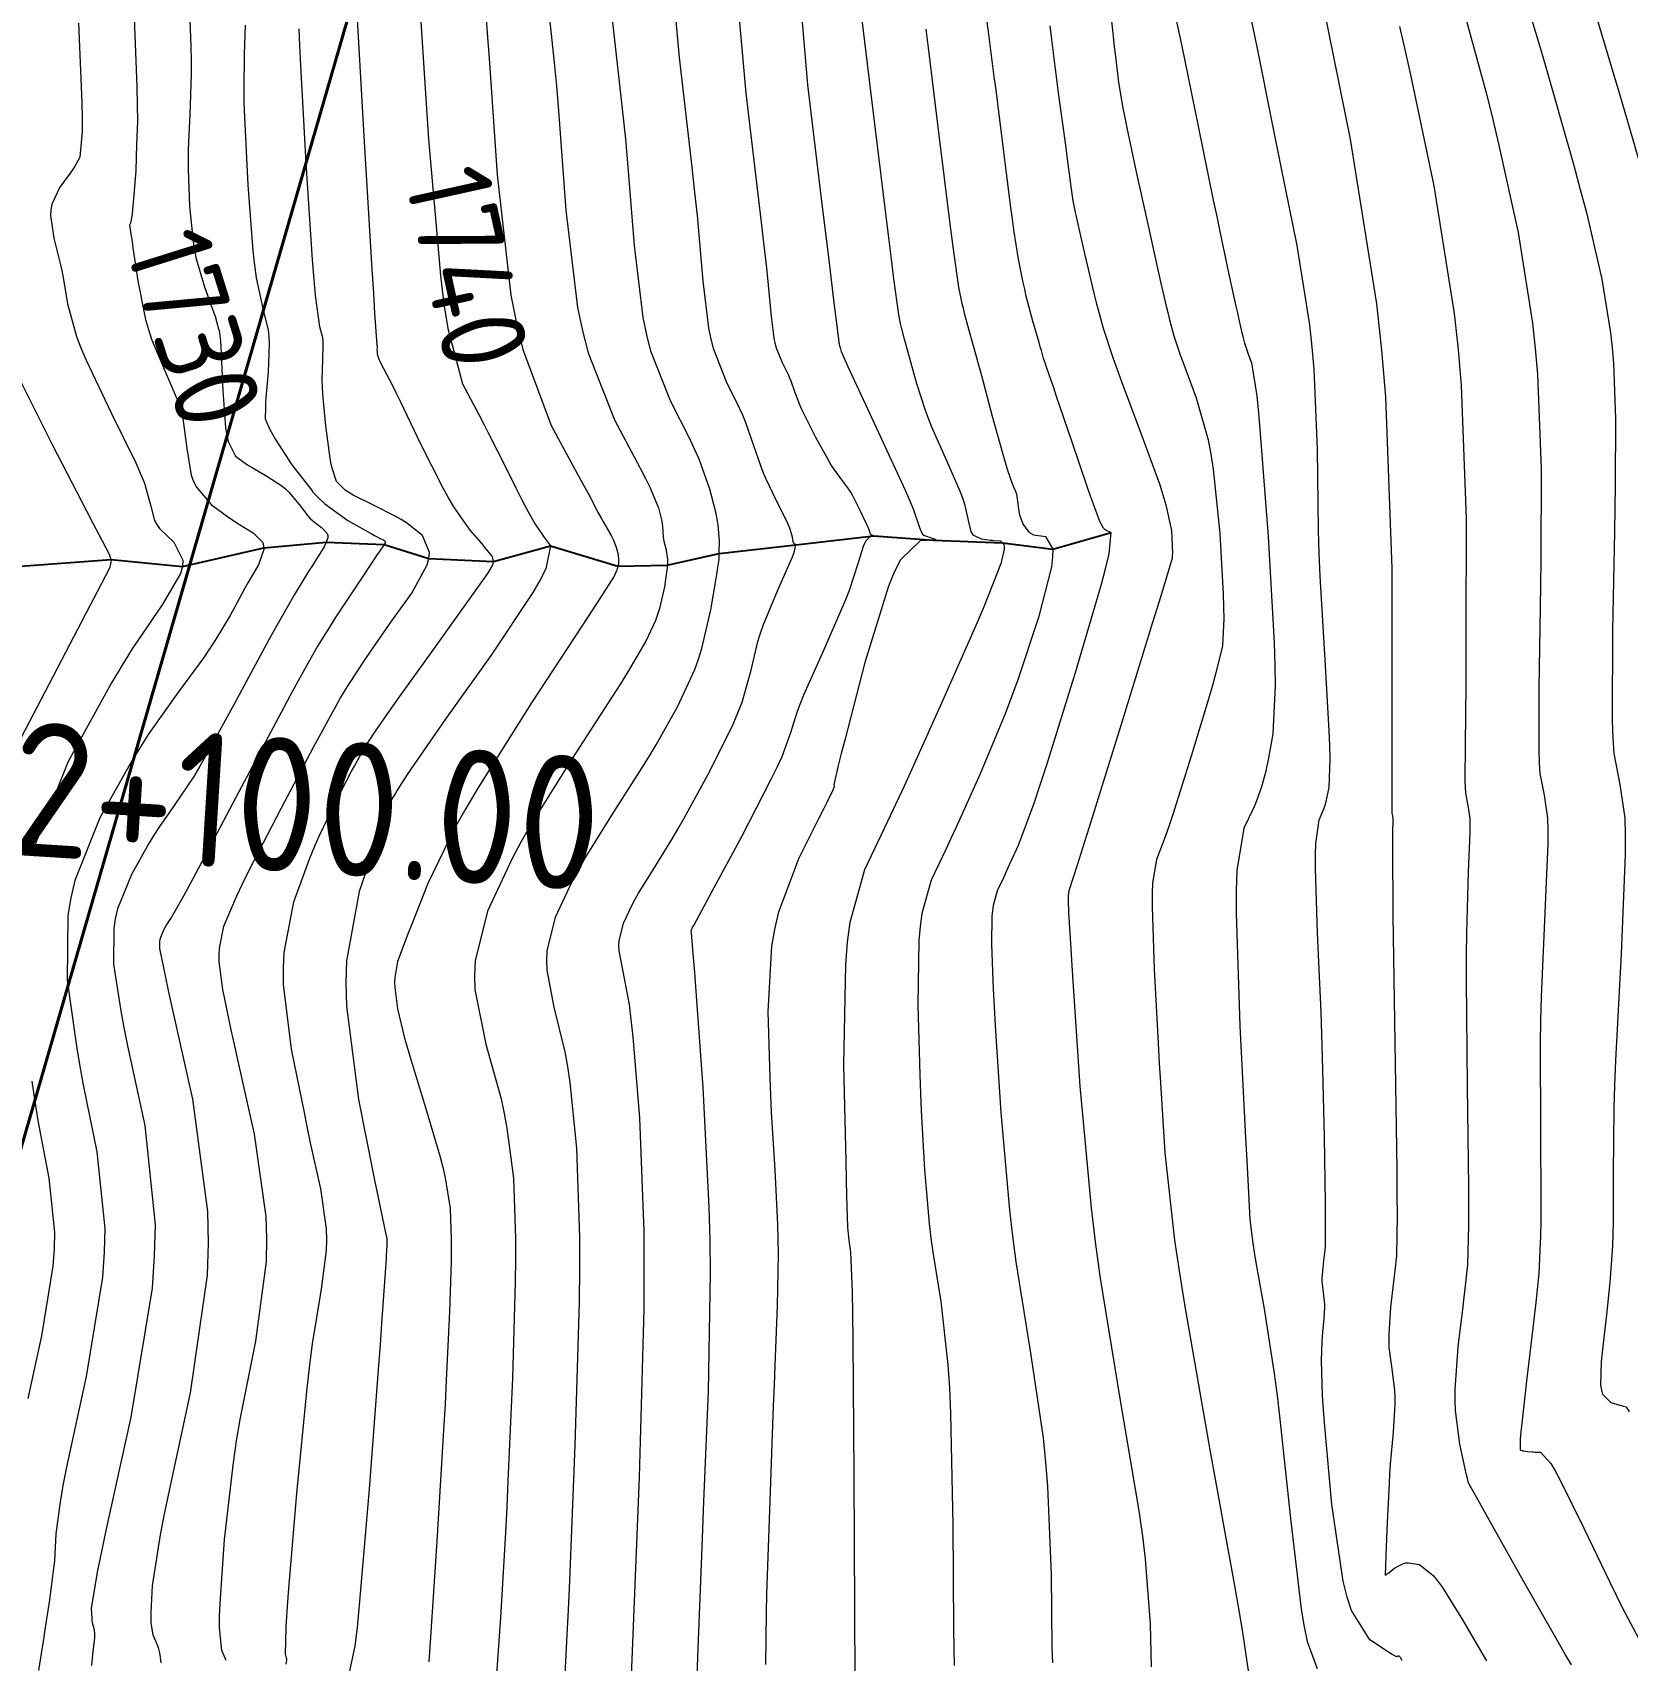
# Model space of a CAD drawing. Header units: millimetres. Extents: x 837475 to 838477, y 1189012 to 1191015.
# Drawn here: x 837784.3 to 837855.7, y 1189321.2 to 1189394.1 of the extents above; entities that cross this region are included whole.
import ezdxf

# ---------------------------------------------------------------- set-up
doc = ezdxf.new("R2010")
doc.units = ezdxf.units.MM
doc.header["$LTSCALE"] = 0.3
doc.layers.add('Abscisado 100m', color=250, linetype='Continuous', lineweight=50)
doc.layers.add('CORREDORVIA', color=94, linetype='Continuous', lineweight=40)
for name, color, linetype, lineweight, true_color in [('COTAS 10', 7, 'Continuous', 9, 0x6e3e2d), ('COTAS INT', 7, 'Continuous', 5, 0x9fa19f), ('Escorrentias', 7, 'Continuous', 25, 0x00a8ad)]:
    doc.layers.add(name, color=color, linetype=linetype, lineweight=lineweight, true_color=true_color)
doc.styles.get("Standard").update_dxf_attribs({"font": 'isocp2.shx', "bigfont": '@extfont2.shx'})

msp = doc.modelspace()

# ---------------------------------------------------------------- linework, layer by layer
at = {"layer": 'CORREDORVIA'}
msp.add_lwpolyline([(838157.033, 1190996.193), (838237.174, 1190821.339), (838237.001, 1190602.875), (838240.031, 1190437.198), (838223.537, 1190366.272), (838184.199, 1189898.277), (837734.304, 1190149.151), (837849.078, 1189569.699), (837751.159, 1189231.384), (837593.191, 1189234.399), (837695.481, 1189679.225), (837660.573, 1189835.358), (837597.737, 1190012.464), (837490.666, 1190492.599), (837964.301, 1190234.408), (838010.155, 1190346.41), (837974.613, 1190516.877), (837969.419, 1190653.334), (837963.574, 1190795.982), (837910.676, 1191000.965)], close=True, dxfattribs=at)
at = {"layer": 'COTAS 10'}
for points in [[(837814.021, 1189319.356), (837814.123, 1189322.123), (837814.269, 1189325.904), (837814.315, 1189327.081), (837814.364, 1189328.315), (837814.559, 1189333.241), (837814.652, 1189338.547), (837814.636, 1189340.021), (837814.602, 1189341.496), (837814.33, 1189346.842), (837814.012, 1189351.164), (837813.949, 1189351.994), (837813.898, 1189352.665), (837813.804, 1189353.767), (837813.792, 1189353.831), (837813.791, 1189353.848), (837813.792, 1189353.864), (837813.806, 1189353.922), (837813.835, 1189353.983), (837813.845, 1189354.002), (837813.856, 1189354.022), (837813.905, 1189354.099), (837814.267, 1189354.761), (837814.476, 1189355.149), (837814.732, 1189355.626), (837816.051, 1189358.086), (837817.378, 1189360.648), (837817.64, 1189361.188), (837817.856, 1189361.655), (837818.254, 1189362.731), (837818.531, 1189363.641), (837818.67, 1189364.002), (837818.837, 1189364.412), (837819.665, 1189366.287), (837820.522, 1189368.232), (837820.707, 1189368.686), (837820.87, 1189369.102), (837821.267, 1189370.298), (837821.503, 1189371.066), (837821.563, 1189371.213), (837821.621, 1189371.332), (837821.813, 1189371.523), (837821.938, 1189371.53), (837821.954, 1189371.533), (837821.962, 1189371.535), (837821.924, 1189371.549), (837821.852, 1189371.573), (837821.837, 1189371.583), (837821.826, 1189371.595), (837821.806, 1189371.648), (837821.737, 1189371.843), (837821.693, 1189371.944), (837821.64, 1189372.065), (837821.361, 1189372.669), (837821.023, 1189373.328), (837820.932, 1189373.483), (837820.843, 1189373.625), (837820.531, 1189374.042), (837820.169, 1189374.538), (837820.048, 1189374.732), (837819.918, 1189374.95), (837819.371, 1189375.94), (837818.859, 1189376.951), (837818.75, 1189377.183), (837818.655, 1189377.394), (837818.431, 1189377.98), (837818.265, 1189378.453), (837818.207, 1189378.592), (837818.144, 1189378.734), (837817.871, 1189379.278), (837817.611, 1189379.939), (837817.555, 1189380.157), (837817.507, 1189380.389), (837817.391, 1189381.349), (837817.174, 1189383.525), (837817.061, 1189384.524), (837816.927, 1189385.694), (837816.252, 1189391.349), (837815.652, 1189398.024)], [(837788.845, 1189395.084), (837788.984, 1189391.639), (837788.999, 1189390.827), (837789.004, 1189390.078), (837788.972, 1189389.053), (837788.935, 1189387.889), (837788.816, 1189386.441), (837788.789, 1189386.159), (837788.764, 1189385.929), (837788.698, 1189385.529), (837788.663, 1189385.463), (837788.658, 1189385.444), (837788.655, 1189385.425), (837788.662, 1189385.355), (837788.73, 1189384.941), (837788.765, 1189384.706), (837788.807, 1189384.418), (837789.021, 1189382.944), (837789.368, 1189381.217), (837789.495, 1189380.77), (837789.635, 1189380.336), (837790.252, 1189378.883), (837790.828, 1189377.526), (837790.942, 1189377.152), (837791.036, 1189376.78), (837791.212, 1189375.446), (837791.41, 1189374.254), (837791.517, 1189373.972), (837791.648, 1189373.711), (837792.314, 1189372.94), (837793.096, 1189372.359), (837793.301, 1189372.217), (837793.501, 1189372.084), (837794.181, 1189371.672), (837794.612, 1189371.235), (837794.655, 1189371.086), (837794.664, 1189370.925), (837794.422, 1189370.241), (837793.949, 1189369.429), (837793.813, 1189369.187), (837793.674, 1189368.937), (837793.155, 1189367.973), (837792.474, 1189366.833), (837792.234, 1189366.472), (837791.972, 1189366.093), (837790.838, 1189364.559), (837789.52, 1189362.683), (837789.142, 1189362.087), (837788.759, 1189361.458), (837787.325, 1189358.91), (837786.207, 1189356.116), (837786.022, 1189355.332), (837785.891, 1189354.543), (837785.869, 1189351.657), (837786.272, 1189348.703), (837786.41, 1189347.872), (837786.559, 1189347.035), (837787.19, 1189343.966), (837787.546, 1189340.535), (837787.521, 1189339.47), (837787.443, 1189338.355), (837786.715, 1189333.913), (837785.851, 1189329.933), (837785.688, 1189329.109), (837785.556, 1189328.406), (837785.354, 1189326.87), (837785.317, 1189325.962), (837785.289, 1189325.655), (837785.254, 1189325.323), (837785.067, 1189323.924), (837784.849, 1189322.491), (837784.795, 1189322.139), (837784.744, 1189321.805), (837784.582, 1189320.76)], [(837801.642, 1189395.244), (837801.844, 1189392.241), (837802.041, 1189389.286), (837802.566, 1189383.182), (837802.726, 1189381.905), (837802.894, 1189380.807), (837803.557, 1189378.335), (837804.286, 1189376.964), (837804.496, 1189376.56), (837804.708, 1189376.146), (837805.505, 1189374.567), (837805.947, 1189373.69), (837806.202, 1189373.181), (837806.353, 1189372.889), (837806.485, 1189372.638), (837806.806, 1189372.063), (837807.034, 1189371.722), (837807.106, 1189371.618), (837807.182, 1189371.509), (837807.49, 1189371.084), (837807.286, 1189370.058), (837807.039, 1189369.571), (837806.71, 1189368.997), (837804.833, 1189366.188), (837802.787, 1189363.312), (837802.352, 1189362.694), (837801.973, 1189362.154), (837801.076, 1189360.848), (837800.63, 1189360.15), (837800.536, 1189359.993), (837800.454, 1189359.852), (837800.262, 1189359.474), (837799.991, 1189358.715), (837799.86, 1189358.333), (837799.704, 1189357.877), (837798.936, 1189355.611), (837798.366, 1189352.51), (837798.335, 1189351.527), (837798.359, 1189350.492), (837798.901, 1189346.305), (837799.634, 1189342.629), (837799.778, 1189341.916), (837799.896, 1189341.335), (837800.108, 1189340.337), (837800.144, 1189340.215), (837800.151, 1189340.186), (837800.158, 1189340.159), (837800.17, 1189340.081), (837800.173, 1189340.002), (837800.173, 1189339.975), (837800.172, 1189339.946), (837800.169, 1189339.82), (837800.152, 1189339.51), (837800.143, 1189339.365), (837800.133, 1189339.193), (837800.081, 1189338.357), (837799.934, 1189336.29), (837799.864, 1189335.342), (837799.781, 1189334.232), (837799.376, 1189328.865), (837798.938, 1189323.674), (837798.834, 1189322.674), (837798.738, 1189321.864), (837798.456, 1189320.519)], [(837829.836, 1189394.358), (837829.912, 1189393.745), (837830.223, 1189391.359), (837830.51, 1189389.233), (837830.57, 1189388.785), (837830.622, 1189388.398), (837830.737, 1189387.505), (837830.795, 1189387.053), (837830.811, 1189386.944), (837830.826, 1189386.841), (837830.876, 1189386.525), (837830.984, 1189385.999), (837831.035, 1189385.764), (837831.096, 1189385.49), (837831.39, 1189384.176), (837831.735, 1189382.71), (837831.827, 1189382.339), (837831.918, 1189381.984), (837832.235, 1189380.828), (837832.681, 1189379.465), (837832.853, 1189378.979), (837833.046, 1189378.446), (837833.921, 1189376.128), (837834.746, 1189373.864), (837834.908, 1189373.364), (837835.041, 1189372.92), (837835.284, 1189371.777), (837835.322, 1189371.111), (837835.326, 1189370.968), (837835.328, 1189370.843), (837835.314, 1189370.542), (837834.943, 1189369.28), (837834.72, 1189368.55), (837834.445, 1189367.654), (837833.018, 1189363.042), (837831.588, 1189358.447), (837831.31, 1189357.562), (837831.085, 1189356.844), (837830.698, 1189355.651), (837830.664, 1189355.44), (837830.661, 1189355.342), (837830.66, 1189355.227), (837830.678, 1189354.667), (837830.777, 1189353.068), (837830.828, 1189352.297), (837830.888, 1189351.385), (837831.19, 1189346.904), (837831.688, 1189341.458), (837831.873, 1189339.937), (837832.078, 1189338.409), (837832.986, 1189332.843), (837833.824, 1189327.899), (837833.985, 1189326.764), (837834.115, 1189325.731), (837834.327, 1189322.843), (837834.373, 1189320.912)], [(837853.199, 1189321.009), (837852.927, 1189321.463), (837852.606, 1189322.01), (837851.043, 1189324.758), (837849.526, 1189327.463), (837849.235, 1189327.982), (837849, 1189328.402), (837848.617, 1189329.09), (837848.6, 1189329.122), (837848.596, 1189329.128), (837848.593, 1189329.133), (837848.582, 1189329.141), (837848.516, 1189329.408), (837848.478, 1189329.577), (837848.431, 1189329.787), (837848.189, 1189330.886), (837847.997, 1189332.385), (837847.982, 1189332.846), (837847.983, 1189333.328), (837848.122, 1189335.234), (837848.336, 1189337.039), (837848.385, 1189337.456), (837848.428, 1189337.838), (837848.545, 1189338.918), (837848.597, 1189340.658), (837848.599, 1189341.456), (837848.596, 1189342.39), (837848.542, 1189346.905), (837848.496, 1189351.666), (837848.498, 1189352.756), (837848.506, 1189353.748), (837848.589, 1189356.502), (837848.661, 1189358.241), (837848.663, 1189358.591), (837848.656, 1189358.884), (837848.567, 1189359.469), (837848.462, 1189360.016), (837848.445, 1189360.284), (837848.434, 1189360.604), (837848.44, 1189362.182), (837848.473, 1189364.897), (837848.479, 1189365.933), (837848.484, 1189367.093), (837848.492, 1189372.31), (837848.269, 1189378.258), (837848.129, 1189379.878), (837847.955, 1189381.487), (837847.043, 1189387.203), (837846.005, 1189392.168), (837845.752, 1189393.304), (837845.513, 1189394.336)]]:
    msp.add_lwpolyline(points, dxfattribs=at)
at = {"layer": 'COTAS INT'}
for points in [[(837811.107, 1189320.144), (837811.476, 1189329.411), (837811.68, 1189336.922), (837811.692, 1189338.725), (837811.685, 1189340.408), (837811.498, 1189345.49), (837811.19, 1189349.12), (837811.107, 1189349.889), (837811.025, 1189350.555), (837810.735, 1189352.106), (837810.566, 1189352.963), (837810.56, 1189353.192), (837810.571, 1189353.416), (837810.76, 1189354.196), (837811.149, 1189355.022), (837811.287, 1189355.276), (837811.437, 1189355.541), (837812.089, 1189356.589), (837812.925, 1189357.946), (837813.192, 1189358.405), (837813.475, 1189358.901), (837814.623, 1189360.996), (837815.666, 1189363.109), (837815.882, 1189363.616), (837816.067, 1189364.09), (837816.473, 1189365.518), (837816.776, 1189366.799), (837816.897, 1189367.179), (837817.033, 1189367.571), (837817.655, 1189369.075), (837818.221, 1189370.349), (837818.321, 1189370.595), (837818.397, 1189370.794), (837818.468, 1189371.126), (837818.392, 1189371.198), (837818.376, 1189371.233), (837818.361, 1189371.274), (837818.326, 1189371.478), (837818.206, 1189371.873), (837818.137, 1189372.035), (837818.053, 1189372.219), (837817.624, 1189373.074), (837817.143, 1189374.072), (837817.026, 1189374.346), (837816.917, 1189374.62), (837816.584, 1189375.605), (837816.224, 1189376.633), (837816.098, 1189376.936), (837815.96, 1189377.246), (837815.367, 1189378.428), (837814.8, 1189379.868), (837814.679, 1189380.341), (837814.574, 1189380.846), (837814.321, 1189382.937), (837814.067, 1189385.869), (837813.961, 1189386.905), (837813.839, 1189388.038), (837813.27, 1189392.937), (837812.78, 1189398.386)], [(837818.435, 1189398.388), (837818.996, 1189391.724), (837819.658, 1189386.266), (837819.918, 1189384.125), (837820.195, 1189381.848), (837820.32, 1189380.831), (837820.345, 1189380.633), (837820.365, 1189380.471), (837820.402, 1189380.186), (837820.412, 1189380.135), (837820.416, 1189380.12), (837820.42, 1189380.104), (837820.436, 1189380.044), (837820.457, 1189379.966), (837820.465, 1189379.939), (837820.473, 1189379.91), (837820.507, 1189379.783), (837820.802, 1189379.108), (837820.974, 1189378.732), (837821.186, 1189378.275), (837822.278, 1189375.941), (837823.365, 1189373.577), (837823.573, 1189373.101), (837823.742, 1189372.702), (837824.015, 1189371.902), (837824.107, 1189371.65), (837824.161, 1189371.596), (837824.228, 1189371.548), (837824.57, 1189371.433), (837824.746, 1189371.37), (837824.708, 1189371.357), (837824.632, 1189371.344), (837824.044, 1189371.311), (837823.156, 1189370.462), (837822.891, 1189369.935), (837822.618, 1189369.282), (837821.563, 1189365.866), (837820.676, 1189362.447), (837820.509, 1189361.791), (837820.376, 1189361.261), (837820.18, 1189360.394), (837820.189, 1189360.331), (837820.185, 1189360.306), (837820.178, 1189360.279), (837820.132, 1189360.156), (837819.858, 1189359.598), (837819.707, 1189359.295), (837819.525, 1189358.929), (837818.594, 1189357.075), (837817.689, 1189354.646), (837817.522, 1189353.918), (837817.39, 1189353.165), (837817.218, 1189350.243), (837817.304, 1189347.283), (837817.336, 1189346.505), (837817.371, 1189345.746), (837817.528, 1189343.155), (837817.655, 1189340.719), (837817.672, 1189340.056), (837817.68, 1189339.399), (837817.642, 1189337.07), (837817.537, 1189334.402), (837817.503, 1189333.531), (837817.467, 1189332.603), (837817.32, 1189328.773), (837817.192, 1189325.027), (837817.169, 1189324.152), (837817.15, 1189323.347), (837817.124, 1189321.022)], [(837850.454, 1189397.843), (837851.899, 1189393.027), (837853.281, 1189388.171), (837853.586, 1189387.041), (837853.857, 1189386.003), (837854.554, 1189383.027), (837854.937, 1189380.625), (837855.011, 1189379.949), (837855.07, 1189379.268), (837855.163, 1189376.768), (837855.143, 1189373.779), (837855.13, 1189372.789), (837855.114, 1189371.729), (837855.029, 1189367.316), (837855.014, 1189363.292), (837855.043, 1189362.477), (837855.085, 1189361.792), (837855.354, 1189360.399), (837855.581, 1189358.906), (837855.597, 1189358.158), (837855.593, 1189357.265), (837855.409, 1189352.832), (837855.161, 1189348.049), (837855.117, 1189346.935), (837855.084, 1189345.913), (837855.052, 1189342.982), (837855.054, 1189340.814), (837855.041, 1189340.273), (837855.023, 1189339.758), (837854.91, 1189338.112), (837854.76, 1189336.671), (837854.718, 1189336.285), (837854.675, 1189335.906), (837854.521, 1189334.581), (837854.493, 1189333.518), (837854.53, 1189333.302), (837854.586, 1189333.121), (837854.951, 1189332.751), (837855.355, 1189332.631), (837855.435, 1189332.608), (837855.503, 1189332.589), (837855.632, 1189332.556), (837855.768, 1189332.326)], [(837857.166, 1189385.089), (837855.462, 1189390.939), (837853.676, 1189396.947)], [(837791.297, 1189396.165), (837791.403, 1189393.449), (837791.414, 1189392.8), (837791.416, 1189392.194), (837791.353, 1189390.376), (837791.326, 1189389.792), (837791.279, 1189388.818), (837791.273, 1189388.377), (837791.274, 1189387.931), (837791.331, 1189386.285), (837791.495, 1189384.713), (837791.564, 1189384.313), (837791.642, 1189383.93), (837792.007, 1189382.673), (837792.356, 1189381.717), (837792.424, 1189381.522), (837792.481, 1189381.359), (837792.581, 1189381.021), (837792.606, 1189380.891), (837792.615, 1189380.858), (837792.625, 1189380.826), (837792.669, 1189380.722), (837792.722, 1189380.252), (837792.739, 1189379.989), (837792.756, 1189379.669), (837792.822, 1189378.035), (837792.953, 1189376.361), (837793.01, 1189376.017), (837793.076, 1189375.725), (837793.39, 1189375.097), (837793.834, 1189374.784), (837793.982, 1189374.689), (837794.14, 1189374.591), (837794.803, 1189374.209), (837795.468, 1189373.768), (837795.629, 1189373.634), (837795.78, 1189373.494), (837796.239, 1189372.943), (837796.633, 1189372.428), (837796.742, 1189372.31), (837796.851, 1189372.204), (837797.247, 1189371.909), (837797.375, 1189371.777), (837797.506, 1189371.64), (837797.529, 1189371.549), (837797.531, 1189371.451), (837797.362, 1189371.04), (837796.972, 1189370.434), (837796.835, 1189370.214), (837796.685, 1189369.972), (837796.039, 1189368.906), (837795.183, 1189367.419), (837794.901, 1189366.911), (837794.6, 1189366.36), (837793.351, 1189364.024), (837792.105, 1189361.746), (837791.806, 1189361.232), (837791.528, 1189360.768), (837790.687, 1189359.517), (837789.957, 1189358.477), (837789.747, 1189358.146), (837789.534, 1189357.798), (837788.739, 1189356.385), (837788.119, 1189354.835), (837788.017, 1189354.4), (837787.944, 1189353.963), (837787.932, 1189352.362), (837788.258, 1189350.272), (837788.399, 1189349.526), (837788.562, 1189348.707), (837789.333, 1189345.148), (837789.795, 1189340.694), (837789.762, 1189339.312), (837789.661, 1189337.865), (837788.716, 1189332.099), (837787.594, 1189327.021), (837787.381, 1189326.007), (837787.21, 1189325.163), (837786.942, 1189323.533), (837786.963, 1189323.086), (837786.973, 1189322.989), (837786.985, 1189322.903), (837787.046, 1189322.689), (837787.087, 1189322.44), (837787.086, 1189322.332), (837787.08, 1189322.207), (837787.015, 1189321.616), (837786.945, 1189320.982)], [(837807.306, 1189396.111), (837807.665, 1189392.725), (837807.761, 1189391.667), (837807.855, 1189390.556), (837808.181, 1189386.111), (837808.707, 1189381.76), (837808.927, 1189380.71), (837809.179, 1189379.726), (837810.359, 1189376.728), (837811.507, 1189374.564), (837811.739, 1189374.106), (837811.934, 1189373.709), (837812.33, 1189372.783), (837812.452, 1189372.306), (837812.474, 1189372.192), (837812.492, 1189372.085), (837812.517, 1189371.762), (837812.536, 1189371.474), (837812.549, 1189371.389), (837812.567, 1189371.301), (837812.662, 1189370.965), (837812.726, 1189370.489), (837812.724, 1189370.313), (837812.713, 1189370.118), (837812.604, 1189369.254), (837812.376, 1189368.278), (837812.29, 1189368.013), (837812.194, 1189367.75), (837811.767, 1189366.817), (837810.96, 1189365.453), (837810.625, 1189364.918), (837810.242, 1189364.315), (837808.457, 1189361.568), (837806.599, 1189358.58), (837806.169, 1189357.824), (837805.777, 1189357.1), (837804.668, 1189354.744), (837804.13, 1189352.521), (837804.097, 1189351.88), (837804.114, 1189351.228), (837804.596, 1189348.783), (837805.279, 1189346.333), (837805.423, 1189345.678), (837805.547, 1189345.032), (837805.834, 1189342.785), (837805.924, 1189340.085), (837805.925, 1189339.154), (837805.915, 1189338.143), (837805.791, 1189333.831), (837805.592, 1189329.249), (837805.535, 1189328.069), (837805.477, 1189326.927), (837805.26, 1189323.122), (837805.045, 1189320.153)], [(837821.143, 1189319.928), (837821.124, 1189321.427), (837821.118, 1189322.352), (837821.111, 1189323.498), (837821.082, 1189329.48), (837821.04, 1189335.531), (837821.026, 1189336.72), (837821.011, 1189337.699), (837820.943, 1189339.48), (837820.876, 1189339.9), (837820.861, 1189340.021), (837820.847, 1189340.143), (837820.806, 1189340.602), (837820.759, 1189341.999), (837820.741, 1189342.713), (837820.721, 1189343.569), (837820.629, 1189347.84), (837820.707, 1189352.345), (837820.794, 1189353.348), (837820.909, 1189354.245), (837821.561, 1189356.602), (837822.599, 1189358.759), (837822.958, 1189359.531), (837823.347, 1189360.378), (837825.01, 1189364.064), (837826.554, 1189367.57), (837826.868, 1189368.302), (837827.132, 1189368.932), (837827.679, 1189370.345), (837827.811, 1189370.941), (837827.814, 1189371.055), (837827.803, 1189371.147), (837827.643, 1189371.295), (837827.356, 1189371.311), (837827.265, 1189371.321), (837827.17, 1189371.332), (837826.784, 1189371.39), (837826.444, 1189371.55), (837826.378, 1189371.626), (837826.323, 1189371.716), (837826.224, 1189372.156), (837826.058, 1189372.897), (837825.962, 1189373.177), (837825.843, 1189373.49), (837825.228, 1189374.89), (837824.561, 1189376.4), (837824.409, 1189376.782), (837824.271, 1189377.148), (837823.887, 1189378.338), (837823.626, 1189379.307), (837823.564, 1189379.533), (837823.507, 1189379.741), (837823.34, 1189380.34), (837823.217, 1189380.798), (837823.188, 1189380.918), (837823.161, 1189381.035), (837823.081, 1189381.428), (837822.868, 1189383.038), (837822.757, 1189383.921), (837822.623, 1189384.993), (837821.953, 1189390.446), (837821.291, 1189395.868)], [(837829.972, 1189321.105), (837829.952, 1189321.774), (837829.912, 1189325.055), (837829.757, 1189328.997), (837829.666, 1189330.083), (837829.553, 1189331.166), (837828.972, 1189335.055), (837828.334, 1189339.048), (837828.186, 1189340.196), (837828.051, 1189341.362), (837827.666, 1189345.728), (837827.416, 1189349.613), (837827.366, 1189350.476), (837827.324, 1189351.247), (837827.241, 1189353.265), (837827.262, 1189354.494), (837827.286, 1189354.768), (837827.317, 1189355.012), (837827.495, 1189355.655), (837827.778, 1189356.243), (837827.876, 1189356.454), (837827.982, 1189356.685), (837828.436, 1189357.69), (837829.138, 1189359.568), (837829.401, 1189360.349), (837829.693, 1189361.243), (837830.998, 1189365.416), (837832.154, 1189369.366), (837832.354, 1189370.12), (837832.5, 1189370.726), (837832.593, 1189371.691), (837832.362, 1189371.767), (837832.305, 1189371.814), (837832.251, 1189371.872), (837832.077, 1189372.175), (837831.791, 1189372.956), (837831.666, 1189373.315), (837831.52, 1189373.736), (837830.825, 1189375.774), (837830.149, 1189377.767), (837830.015, 1189378.16), (837829.905, 1189378.484), (837829.697, 1189379.08), (837829.643, 1189379.23), (837829.628, 1189379.272), (837829.614, 1189379.314), (837829.566, 1189379.472), (837829.464, 1189379.825), (837829.416, 1189379.992), (837829.361, 1189380.188), (837829.088, 1189381.142), (837828.79, 1189382.266), (837828.717, 1189382.568), (837828.649, 1189382.866), (837828.44, 1189383.913), (837828.233, 1189385.235), (837828.167, 1189385.708), (837828.096, 1189386.227), (837827.809, 1189388.485), (837827.511, 1189390.888), (837827.434, 1189391.497), (837827.359, 1189392.082), (837827.107, 1189393.993), (837826.89, 1189395.652)], [(837832.457, 1189395.972), (837832.677, 1189393.885), (837832.73, 1189393.413), (837832.778, 1189392.986), (837832.92, 1189391.826), (837833.114, 1189390.677), (837833.195, 1189390.257), (837833.288, 1189389.793), (837833.723, 1189387.751), (837834.195, 1189385.61), (837834.312, 1189385.084), (837834.423, 1189384.587), (837834.771, 1189383.033), (837835.055, 1189381.813), (837835.125, 1189381.526), (837835.191, 1189381.261), (837835.398, 1189380.491), (837835.662, 1189379.683), (837835.764, 1189379.395), (837835.879, 1189379.079), (837836.397, 1189377.705), (837836.924, 1189375.829), (837837.043, 1189375.196), (837837.152, 1189374.515), (837837.449, 1189371.643), (837837.605, 1189368.93), (837837.623, 1189368.347), (837837.631, 1189367.838), (837837.572, 1189366.611), (837837.278, 1189365.397), (837837.139, 1189364.897), (837836.975, 1189364.325), (837836.17, 1189361.669), (837835.341, 1189359.062), (837835.162, 1189358.523), (837835.003, 1189358.062), (837834.61, 1189357.055), (837834.441, 1189356.001), (837834.424, 1189355.511), (837834.419, 1189354.935), (837834.509, 1189352.135), (837834.689, 1189348.831), (837834.741, 1189347.936), (837834.794, 1189347.05), (837834.996, 1189343.922), (837835.43, 1189340.015), (837835.63, 1189338.638), (837835.864, 1189337.133), (837837, 1189330.631), (837838.096, 1189324.633), (837838.305, 1189323.446), (837838.473, 1189322.464), (837838.742, 1189320.631)], [(837845.616, 1189321.205), (837845.549, 1189321.313), (837845.533, 1189321.334), (837845.518, 1189321.353), (837845.473, 1189321.389), (837845.436, 1189321.393), (837845.425, 1189321.392), (837845.415, 1189321.389), (837845.38, 1189321.369), (837845.172, 1189321.468), (837845.053, 1189321.541), (837844.908, 1189321.633), (837844.16, 1189322.129), (837843.339, 1189323.435), (837843.148, 1189324.039), (837842.972, 1189324.747), (837842.467, 1189328.177), (837842.149, 1189331.668), (837842.092, 1189332.415), (837842.048, 1189333.066), (837841.998, 1189334.623), (837842.039, 1189335.481), (837842.051, 1189335.691), (837842.065, 1189335.89), (837842.118, 1189336.512), (837842.149, 1189337.021), (837842.148, 1189337.148), (837842.143, 1189337.271), (837842.091, 1189337.665), (837842.041, 1189338.053), (837842.037, 1189338.172), (837842.037, 1189338.296), (837842.072, 1189338.784), (837842.127, 1189339.245), (837842.139, 1189339.351), (837842.15, 1189339.448), (837842.18, 1189339.724), (837842.186, 1189340.608), (837842.182, 1189341.089), (837842.176, 1189341.673), (837842.133, 1189344.633), (837842.05, 1189348.238), (837842.019, 1189349.228), (837841.984, 1189350.215), (837841.827, 1189353.748), (837841.727, 1189356.661), (837841.729, 1189357.257), (837841.743, 1189357.76), (837841.898, 1189358.818), (837842.111, 1189359.322), (837842.162, 1189359.477), (837842.209, 1189359.639), (837842.35, 1189360.278), (837842.392, 1189361.568), (837842.377, 1189362.14), (837842.35, 1189362.806), (837842.159, 1189365.986), (837841.945, 1189369.737), (837841.904, 1189370.762), (837841.871, 1189371.781), (837841.819, 1189375.412), (837841.679, 1189378.995), (837841.591, 1189379.984), (837841.482, 1189380.971), (837840.909, 1189384.523), (837840.201, 1189388.043), (837839.812, 1189389.974), (837839.117, 1189393.426), (837838.533, 1189396.264)], [(837804.578, 1189395.068), (837804.66, 1189394.048), (837804.748, 1189392.9), (837804.809, 1189392.035), (837805.111, 1189387.698), (837805.724, 1189382.309), (837805.97, 1189381.043), (837806.249, 1189379.875), (837807.531, 1189376.474), (837808.709, 1189374.301), (837808.765, 1189374.196), (837809.013, 1189373.735), (837809.22, 1189373.349), (837809.632, 1189372.569), (837809.785, 1189372.276), (837809.83, 1189372.197), (837809.875, 1189372.117), (837810.047, 1189371.836), (837810.213, 1189371.544), (837810.255, 1189371.458), (837810.296, 1189371.37), (837810.427, 1189371.032), (837810.516, 1189370.703), (837810.53, 1189370.621), (837810.539, 1189370.542), (837810.532, 1189370.289), (837810.479, 1189370.064), (837810.459, 1189370.003), (837810.437, 1189369.942), (837810.338, 1189369.727), (837809.703, 1189368.729), (837809.342, 1189368.174), (837808.901, 1189367.499), (837806.641, 1189364.057), (837804.238, 1189360.245), (837803.707, 1189359.336), (837803.233, 1189358.492), (837802.006, 1189355.971), (837801.283, 1189354.155), (837801.127, 1189353.755), (837800.989, 1189353.399), (837800.653, 1189352.483), (837800.524, 1189351.776), (837800.516, 1189351.553), (837800.522, 1189351.317), (837800.645, 1189350.363), (837800.963, 1189349.058), (837801.091, 1189348.601), (837801.236, 1189348.102), (837801.902, 1189345.955), (837802.545, 1189343.79), (837802.675, 1189343.28), (837802.784, 1189342.81), (837803.002, 1189341.433), (837803.048, 1189340.044), (837803.049, 1189339.565), (837803.043, 1189339.045), (837802.98, 1189336.826), (837802.832, 1189333.737), (837802.773, 1189332.668), (837802.707, 1189331.508), (837802.406, 1189326.546), (837802.111, 1189322.028), (837802.049, 1189321.147)], [(837842.079, 1189395.25), (837843.287, 1189389.29), (837844.463, 1189381.918), (837844.688, 1189379.843), (837844.869, 1189377.753), (837845.156, 1189370.081), (837845.155, 1189363.75), (837845.154, 1189362.505), (837845.153, 1189361.481), (837845.145, 1189359.615), (837845.144, 1189359.26), (837845.147, 1189359.188), (837845.15, 1189359.128), (837845.174, 1189359.005), (837845.194, 1189358.873), (837845.196, 1189358.807), (837845.195, 1189358.729), (837845.179, 1189358.338), (837845.178, 1189356.597), (837845.188, 1189355.667), (837845.202, 1189354.543), (837845.287, 1189348.866), (837845.367, 1189343.178), (837845.378, 1189342.047), (837845.384, 1189341.108), (837845.363, 1189339.321), (837845.289, 1189338.643), (837845.262, 1189338.404), (837845.232, 1189338.142), (837845.097, 1189337.009), (837845.011, 1189335.809), (837845.011, 1189335.504), (837845.021, 1189335.212), (837845.145, 1189334.255), (837845.271, 1189333.286), (837845.283, 1189332.986), (837845.285, 1189332.671), (837845.21, 1189331.42), (837845.082, 1189329.984), (837845.052, 1189329.553), (837845.024, 1189329.108), (837844.939, 1189327.38), (837844.881, 1189325.911), (837844.861, 1189325.4), (837844.846, 1189325.025), (837844.913, 1189325.061), (837844.956, 1189325.092), (837845.009, 1189325.133), (837845.286, 1189325.355), (837845.665, 1189325.548), (837845.781, 1189325.57), (837845.903, 1189325.578), (837846.385, 1189325.495), (837846.993, 1189325.01), (837847.195, 1189324.765), (837847.411, 1189324.473), (837848.31, 1189323.016), (837849.189, 1189321.511), (837849.392, 1189321.189)], [(837848.337, 1189395.115), (837849.397, 1189391.254), (837849.669, 1189390.172), (837849.931, 1189389.085), (837850.798, 1189385.115), (837851.446, 1189381.056), (837851.57, 1189379.914), (837851.669, 1189378.763), (837851.827, 1189374.539), (837851.813, 1189370.436), (837851.805, 1189369.361), (837851.793, 1189368.313), (837851.734, 1189364.749), (837851.724, 1189361.948), (837851.744, 1189361.381), (837851.773, 1189360.904), (837851.961, 1189359.934), (837852.119, 1189358.895), (837852.13, 1189358.374), (837852.127, 1189357.753), (837851.999, 1189354.667), (837851.834, 1189350.898), (837851.808, 1189349.846), (837851.79, 1189348.789), (837851.797, 1189344.943), (837851.825, 1189341.602), (837851.82, 1189340.865), (837851.81, 1189340.208), (837851.728, 1189338.515), (837851.574, 1189337.09), (837851.519, 1189336.603), (837851.458, 1189336.076), (837851.193, 1189333.837), (837850.963, 1189331.822), (837850.924, 1189331.436), (837850.897, 1189331.125), (837850.889, 1189330.62), (837850.98, 1189330.599), (837851.014, 1189330.593), (837851.052, 1189330.586), (837851.223, 1189330.56), (837851.433, 1189330.539), (837851.495, 1189330.536), (837851.559, 1189330.533), (837851.807, 1189330.533), (837852.261, 1189330.013), (837852.456, 1189329.684), (837852.68, 1189329.274), (837853.74, 1189327.123), (837854.9, 1189324.702), (837855.188, 1189324.122), (837855.461, 1189323.581), (837856.327, 1189321.951)], [(837786.369, 1189394.475), (837786.52, 1189390.923), (837786.533, 1189390.213), (837786.534, 1189389.623), (837786.434, 1189388.48), (837786.277, 1189388.206), (837786.259, 1189388.176), (837786.187, 1189388.051), (837786.094, 1189387.91), (837785.992, 1189387.76), (837785.535, 1189387.139), (837785.174, 1189386.372), (837785.133, 1189386.13), (837785.116, 1189385.876), (837785.266, 1189384.849), (837785.551, 1189383.725), (837785.62, 1189383.408), (837785.685, 1189383.089), (837785.883, 1189381.92), (837786.286, 1189380.452), (837786.48, 1189379.945), (837786.709, 1189379.395), (837787.836, 1189377.044), (837788.934, 1189374.799), (837789.146, 1189374.315), (837789.317, 1189373.891), (837789.602, 1189372.857), (837789.775, 1189372.217), (837789.876, 1189372.042), (837790, 1189371.868), (837790.641, 1189371.247), (837791.045, 1189370.451), (837791.02, 1189370.167), (837790.936, 1189369.855), (837790.138, 1189368.499), (837788.769, 1189366.481), (837788.325, 1189365.753), (837787.853, 1189364.95), (837785.911, 1189361.436), (837784.295, 1189357.398)], [(837793.834, 1189394.393), (837793.789, 1189393.087), (837793.762, 1189391.523), (837793.775, 1189390.926), (837793.796, 1189390.257), (837793.946, 1189387.248), (837794.175, 1189384.284), (837794.246, 1189383.644), (837794.321, 1189383.082), (837794.621, 1189381.705), (837794.854, 1189380.742), (837794.887, 1189380.441), (837794.906, 1189380.126), (837794.892, 1189379.713), (837794.862, 1189378.864), (837794.76, 1189377.718), (837794.743, 1189377.475), (837794.732, 1189377.265), (837794.73, 1189376.775), (837794.93, 1189376.288), (837795.046, 1189376.079), (837795.188, 1189375.839), (837795.917, 1189374.705), (837796.835, 1189373.527), (837796.848, 1189373.509), (837797.117, 1189373.229), (837797.392, 1189372.971), (837798.424, 1189372.226), (837799.299, 1189371.735), (837799.474, 1189371.637), (837799.62, 1189371.557), (837799.907, 1189371.405), (837799.992, 1189371.364), (837800.012, 1189371.354), (837800.03, 1189371.343), (837800.08, 1189371.305), (837800.099, 1189371.259), (837800.097, 1189371.243), (837800.092, 1189371.225), (837800.05, 1189371.149), (837799.83, 1189370.826), (837799.714, 1189370.654), (837799.573, 1189370.445), (837798.864, 1189369.389), (837798.061, 1189368.175), (837797.861, 1189367.865), (837797.671, 1189367.568), (837797.068, 1189366.593), (837796.199, 1189365.047), (837795.843, 1189364.39), (837795.436, 1189363.634), (837793.547, 1189360.076), (837791.736, 1189356.659), (837791.379, 1189355.991), (837791.083, 1189355.444), (837790.537, 1189354.475), (837790.393, 1189354.271), (837790.352, 1189354.206), (837790.31, 1189354.137), (837790.154, 1189353.859), (837790.032, 1189353.554), (837790.011, 1189353.468), (837789.997, 1189353.382), (837789.995, 1189353.067), (837790.244, 1189351.841), (837790.388, 1189351.18), (837790.565, 1189350.38), (837791.476, 1189346.33), (837792.144, 1189341.297), (837792.168, 1189339.877), (837792.121, 1189338.446), (837791.371, 1189333.179), (837790.377, 1189328.606), (837790.177, 1189327.612), (837790.009, 1189326.735), (837789.673, 1189324.551), (837789.602, 1189323.353), (837789.6, 1189323.098), (837789.607, 1189322.876), (837789.698, 1189322.351), (837789.821, 1189322.077), (837789.848, 1189322.013), (837789.872, 1189321.955), (837789.933, 1189321.787), (837789.977, 1189321.6), (837789.99, 1189321.529), (837790.003, 1189321.45), (837790.053, 1189321.094)], [(837792.977, 1189321.204), (837792.948, 1189321.282), (837792.786, 1189321.655), (837792.679, 1189322.685), (837792.685, 1189323.178), (837792.705, 1189323.76), (837792.906, 1189326.611), (837793.304, 1189330.064), (837793.448, 1189331.026), (837793.607, 1189331.992), (837794.306, 1189335.499), (837794.781, 1189339.065), (837794.798, 1189340.066), (837794.767, 1189341.074), (837794.242, 1189344.765), (837793.51, 1189348.027), (837793.347, 1189348.764), (837793.202, 1189349.429), (837792.824, 1189351.229), (837792.671, 1189352.472), (837792.667, 1189352.786), (837792.681, 1189353.087), (837792.87, 1189354.063), (837793.449, 1189355.418), (837793.707, 1189355.957), (837794.008, 1189356.568), (837795.451, 1189359.367), (837796.904, 1189362.106), (837797.212, 1189362.679), (837797.478, 1189363.171), (837798.096, 1189364.279), (837798.488, 1189364.913), (837798.612, 1189365.106), (837798.741, 1189365.306), (837799.262, 1189366.095), (837799.914, 1189367.047), (837800.126, 1189367.35), (837800.352, 1189367.671), (837801.281, 1189368.976), (837801.975, 1189370.233), (837802.053, 1189370.524), (837802.081, 1189370.79), (837801.768, 1189371.544), (837801.043, 1189372.113), (837800.811, 1189372.262), (837800.566, 1189372.407), (837799.569, 1189372.903), (837798.656, 1189373.353), (837798.464, 1189373.47), (837798.298, 1189373.584), (837797.921, 1189373.966), (837797.721, 1189374.568), (837797.668, 1189374.82), (837797.616, 1189375.109), (837797.435, 1189376.46), (837797.309, 1189377.881), (837797.291, 1189378.213), (837797.28, 1189378.519), (837797.303, 1189379.404), (837797.326, 1189380.066), (837797.316, 1189380.231), (837797.299, 1189380.389), (837797.176, 1189380.895), (837796.979, 1189382.294), (837796.914, 1189383.014), (837796.845, 1189383.88), (837796.56, 1189388.211), (837796.318, 1189392.583), (837796.276, 1189393.475), (837796.245, 1189394.228)], [(837795.666, 1189321.038), (837795.692, 1189321.216), (837795.69, 1189321.265), (837795.684, 1189321.313), (837795.631, 1189321.485), (837795.661, 1189322.689), (837795.708, 1189323.389), (837795.771, 1189324.247), (837796.14, 1189328.67), (837796.599, 1189333.393), (837796.72, 1189334.441), (837796.838, 1189335.377), (837797.241, 1189337.819), (837797.471, 1189339.547), (837797.48, 1189340.032), (837797.464, 1189340.52), (837797.21, 1189342.309), (837796.76, 1189344.368), (837796.621, 1189345.028), (837796.477, 1189345.725), (837795.903, 1189348.565), (837795.546, 1189351.456), (837795.538, 1189352.186), (837795.569, 1189352.884), (837796.01, 1189355.153), (837796.725, 1189357.11), (837796.93, 1189357.613), (837797.137, 1189358.098), (837797.91, 1189359.709), (837798.578, 1189360.968), (837798.719, 1189361.231), (837798.841, 1189361.457), (837799.125, 1189361.966), (837799.305, 1189362.257), (837799.362, 1189362.346), (837799.422, 1189362.438), (837799.661, 1189362.8), (837800.201, 1189363.572), (837800.449, 1189363.922), (837800.741, 1189364.332), (837802.154, 1189366.305), (837803.574, 1189368.284), (837803.871, 1189368.697), (837804.125, 1189369.052), (837804.694, 1189369.846), (837804.905, 1189370.214), (837804.933, 1189370.3), (837804.949, 1189370.379), (837804.897, 1189370.607), (837804.662, 1189370.9), (837804.561, 1189371.02), (837804.445, 1189371.157), (837803.9, 1189371.792), (837803.168, 1189372.835), (837802.935, 1189373.23), (837802.689, 1189373.67), (837801.691, 1189375.643), (837800.778, 1189377.541), (837800.586, 1189377.935), (837800.42, 1189378.271), (837800.042, 1189379.007), (837799.872, 1189379.329), (837799.838, 1189379.403), (837799.81, 1189379.471), (837799.756, 1189379.664), (837799.744, 1189379.799), (837799.743, 1189379.83), (837799.742, 1189379.859), (837799.744, 1189379.943), (837799.746, 1189380.006), (837799.745, 1189380.022), (837799.743, 1189380.037), (837799.732, 1189380.085), (837799.636, 1189381.505), (837799.582, 1189382.385), (837799.516, 1189383.476), (837799.174, 1189389.173), (837798.84, 1189394.909)], [(837808.113, 1189319.697), (837808.247, 1189322.346), (837808.297, 1189323.469), (837808.353, 1189324.761), (837808.602, 1189330.836), (837808.786, 1189337.242), (837808.8, 1189338.743), (837808.8, 1189340.126), (837808.666, 1189344.138), (837808.369, 1189347.076), (837808.265, 1189347.783), (837808.152, 1189348.444), (837807.665, 1189350.445), (837807.34, 1189352.096), (837807.328, 1189352.536), (837807.35, 1189352.968), (837807.714, 1189354.47), (837808.463, 1189356.061), (837808.728, 1189356.55), (837809.018, 1189357.06), (837810.273, 1189359.078), (837811.584, 1189361.13), (837811.909, 1189361.662), (837812.217, 1189362.177), (837813.195, 1189363.907), (837813.951, 1189365.557), (837814.12, 1189366.022), (837814.272, 1189366.492), (837814.677, 1189368.218), (837814.91, 1189369.629), (837814.954, 1189369.9), (837814.989, 1189370.118), (837815.041, 1189370.475), (837815.039, 1189370.61), (837815.04, 1189370.689), (837815.042, 1189370.787), (837815.052, 1189371.291), (837814.995, 1189372.027), (837814.955, 1189372.271), (837814.903, 1189372.532), (837814.624, 1189373.621), (837814.141, 1189374.959), (837813.96, 1189375.377), (837813.759, 1189375.817), (837812.863, 1189377.578), (837811.99, 1189379.797), (837811.803, 1189380.525), (837811.64, 1189381.303), (837811.251, 1189384.524), (837810.961, 1189388.213), (837810.861, 1189389.286), (837810.752, 1189390.381), (837810.288, 1189394.524)], [(837824.298, 1189394.209), (837824.401, 1189393.378), (837824.881, 1189389.466), (837825.36, 1189385.61), (837825.462, 1189384.814), (837825.55, 1189384.136), (837825.76, 1189382.67), (837825.91, 1189381.934), (837825.96, 1189381.717), (837826.015, 1189381.493), (837826.244, 1189380.635), (837826.557, 1189379.515), (837826.663, 1189379.127), (837826.779, 1189378.704), (837827.268, 1189376.893), (837827.739, 1189375.187), (837827.844, 1189374.831), (837827.937, 1189374.525), (837828.179, 1189373.839), (837828.317, 1189373.489), (837828.344, 1189373.395), (837828.367, 1189373.301), (837828.41, 1189372.973), (837828.454, 1189372.634), (837828.477, 1189372.534), (837828.504, 1189372.431), (837828.643, 1189372.037), (837828.901, 1189371.703), (837829.003, 1189371.639), (837829.119, 1189371.587), (837829.65, 1189371.499), (837829.978, 1189370.939), (837829.967, 1189370.589), (837829.911, 1189370.154), (837829.339, 1189367.88), (837828.413, 1189365.088), (837828.134, 1189364.326), (837827.846, 1189363.569), (837826.723, 1189360.877), (837825.665, 1189358.531), (837825.417, 1189357.992), (837825.189, 1189357.501), (837824.528, 1189356.129), (837824.113, 1189354.629), (837824.04, 1189354.058), (837823.984, 1189353.42), (837823.935, 1189350.553), (837824.022, 1189347.408), (837824.053, 1189346.595), (837824.088, 1189345.806), (837824.236, 1189343.165), (837824.449, 1189340.753), (837824.524, 1189340.108), (837824.605, 1189339.474), (837824.958, 1189337.268), (837825.282, 1189334.432), (837825.346, 1189333.402), (837825.399, 1189332.264), (837825.497, 1189327.268), (837825.532, 1189322.636), (837825.545, 1189321.729), (837825.559, 1189320.983)], [(837835.463, 1189394.751), (837835.667, 1189393.863), (837835.769, 1189393.378), (837835.892, 1189392.789), (837836.502, 1189389.794), (837837.159, 1189386.563), (837837.311, 1189385.825), (837837.45, 1189385.155), (837837.845, 1189383.299), (837838.114, 1189382.078), (837838.173, 1189381.808), (837838.226, 1189381.568), (837838.365, 1189380.948), (837838.454, 1189380.567), (837838.475, 1189380.477), (837838.496, 1189380.394), (837838.561, 1189380.153), (837838.643, 1189379.901), (837838.675, 1189379.811), (837838.711, 1189379.712), (837838.873, 1189379.282), (837839.101, 1189377.795), (837839.179, 1189377.029), (837839.262, 1189376.109), (837839.615, 1189371.51), (837839.887, 1189366.748), (837839.92, 1189365.726), (837839.934, 1189364.833), (837839.829, 1189362.679), (837839.614, 1189361.514), (837839.559, 1189361.244), (837839.504, 1189360.997), (837839.322, 1189360.295), (837839.095, 1189359.678), (837839.013, 1189359.484), (837838.922, 1189359.28), (837838.522, 1189358.459), (837838.218, 1189356.563), (837838.186, 1189355.68), (837838.178, 1189354.642), (837838.34, 1189349.604), (837838.6, 1189344.594), (837838.654, 1189343.575), (837838.7, 1189342.716), (837838.801, 1189340.939), (837838.928, 1189339.879), (837838.991, 1189339.47), (837839.065, 1189339.012), (837839.432, 1189336.942), (837839.885, 1189334.045), (837840.014, 1189333.065), (837840.143, 1189332.008), (837840.622, 1189327.551), (837841.099, 1189323.505), (837841.228, 1189322.708), (837841.355, 1189322.05), (837841.802, 1189320.841)], [(837782.526, 1189360.069), (837784.534, 1189363.901), (837786.518, 1189367.697), (837786.905, 1189368.44), (837787.222, 1189369.05), (837787.781, 1189370.14), (837787.838, 1189370.36), (837787.839, 1189370.42), (837787.833, 1189370.481), (837787.756, 1189370.699), (837787.294, 1189371.581), (837787.046, 1189372.059), (837786.745, 1189372.64), (837785.224, 1189375.584), (837783.711, 1189378.593)], [(837784.287, 1189347.134), (837784.421, 1189346.218), (837784.556, 1189345.363), (837785.047, 1189342.784), (837785.297, 1189340.375), (837785.279, 1189339.628), (837785.224, 1189338.845), (837784.713, 1189335.728), (837784.107, 1189332.934)]]:
    msp.add_lwpolyline(points, dxfattribs=at)
at = {"layer": 'Escorrentias'}
for p, q in [((837829.978, 1189370.939), (837832.593, 1189371.691)), ((837791.02, 1189370.167), (837794.66, 1189371.005)), ((837794.66, 1189371.005), (837797.447, 1189371.245)), ((837797.447, 1189371.245), (837800.05, 1189371.149)), ((837800.05, 1189371.149), (837802.053, 1189370.524)), ((837804.949, 1189370.379), (837807.49, 1189371.084)), ((837807.49, 1189371.084), (837810.506, 1189370.177)), ((837815.041, 1189370.738), (837818.468, 1189371.126)), ((837818.468, 1189371.126), (837821.962, 1189371.535)), ((837821.962, 1189371.535), (837824.632, 1189371.344)), ((837824.632, 1189371.344), (837827.723, 1189371.221)), ((837827.723, 1189371.221), (837829.978, 1189370.939)), ((837783.782, 1189370.17), (837787.833, 1189370.481)), ((837787.833, 1189370.481), (837791.02, 1189370.167)), ((837802.053, 1189370.524), (837804.949, 1189370.379)), ((837810.506, 1189370.177), (837812.719, 1189370.215)), ((837812.719, 1189370.215), (837815.041, 1189370.738))]:
    msp.add_line(p, q, dxfattribs=at)

# ---------------------------------------------------------------- texts
at = {"layer": 'Abscisado 100m'}
msp.add_text('K2+100.00', height=6, rotation=356.41773, dxfattribs=at).set_placement((837778.742, 1189357.552))
at = {"layer": 'COTAS 10', "char_height": 3.8, "attachment_point": 7}
for s, insert, rotation in [('1740', (837800.939, 1189387.535), 282.48082), ('1730', (837788.419, 1189384.471), 287.43593)]:
    msp.add_mtext(s, dxfattribs=dict(at, insert=insert, rotation=rotation))

doc.saveas('drawing.dxf')
